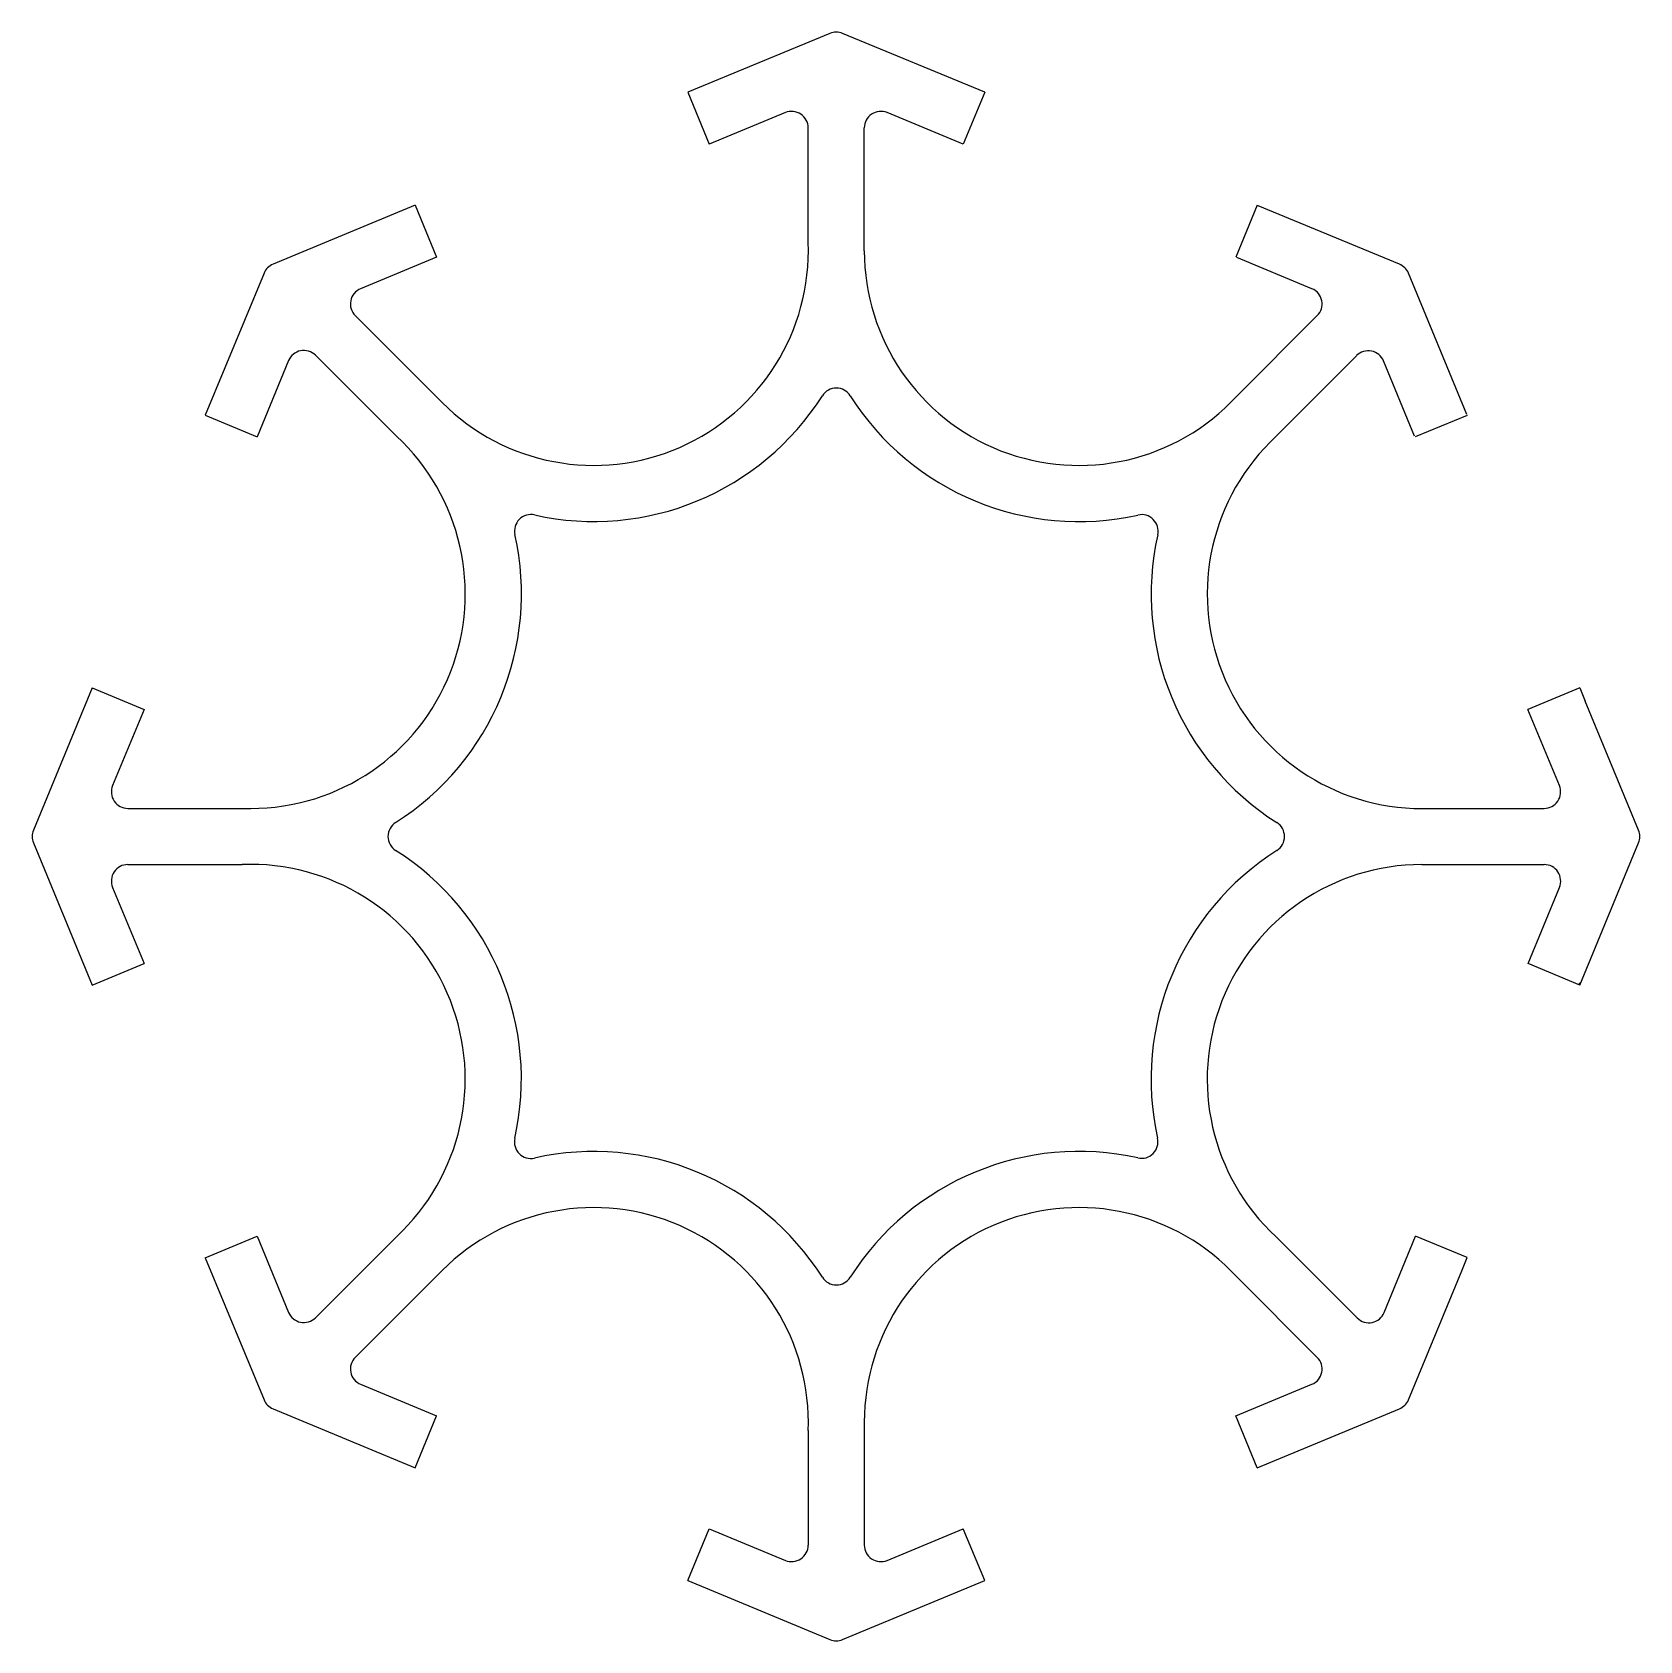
# Model space of a CAD drawing. Extents: x -509.3 to -460.6, y -68.9 to -20.1.
import ezdxf

# ---------------------------------------------------------------- set-up
doc = ezdxf.new("R2010")
doc.units = 0
doc.header["$LTSCALE"] = 1.5
doc.layers.get('0').update_dxf_attribs({"linetype": 'CONTINUOUS'})
doc.layers.add('ANA', color=7, linetype='CONTINUOUS')

msp = doc.modelspace()

# ---------------------------------------------------------------- linework, layer by layer
at = {"color": 0}
msp.add_line((-462.464, -48.983), (-462.384, -48.904), dxfattribs=at)
at = {"layer": 'ANA', "color": 230, "linetype": 'BYBLOCK'}
for p, q in [((-485.141, -20.181), (-489.448, -21.964)), ((-480.452, -21.964), (-484.758, -20.181)), ((-489.448, -21.964), (-488.797, -23.535)), ((-480.452, -21.964), (-481.103, -23.535)), ((-486.491, -22.58), (-488.797, -23.535)), ((-481.103, -23.535), (-483.408, -22.58)), ((-485.8, -26.508), (-485.8, -23.042)), ((-484.1, -26.764), (-484.1, -23.042)), ((-497.705, -25.385), (-502.012, -27.169)), ((-497.705, -25.385), (-497.055, -26.956)), ((-472.194, -25.385), (-472.845, -26.956)), ((-467.888, -27.169), (-472.166, -25.397)), ((-497.055, -26.956), (-499.361, -27.911)), ((-470.539, -27.911), (-472.817, -26.967)), ((-502.282, -27.439), (-504.066, -31.746)), ((-465.848, -31.72), (-467.617, -27.44)), ((-496.891, -31.358), (-499.523, -28.726)), ((-472.828, -31.177), (-470.377, -28.726)), ((-501.541, -30.09), (-502.496, -32.396)), ((-498.274, -32.379), (-500.725, -29.928)), ((-471.806, -32.56), (-469.184, -29.938)), ((-467.427, -32.374), (-468.369, -30.1)), ((-504.066, -31.746), (-502.496, -32.396)), ((-465.836, -31.748), (-467.415, -32.402)), ((-507.487, -40.004), (-509.271, -44.31)), ((-507.487, -40.004), (-505.916, -40.654)), ((-462.424, -40.004), (-463.997, -40.655)), ((-462.424, -40.004), (-462.259, -40.401)), ((-460.644, -44.31), (-462.259, -40.401)), ((-505.916, -40.654), (-506.871, -42.96)), ((-463.043, -42.96), (-463.997, -40.655)), ((-506.409, -43.651), (-502.687, -43.651)), ((-466.956, -43.651), (-463.505, -43.651)), ((-509.271, -44.693), (-507.487, -48.999)), ((-462.424, -48.999), (-460.644, -44.692)), ((-506.409, -45.351), (-502.943, -45.351)), ((-467.212, -45.351), (-463.502, -45.351)), ((-506.871, -46.043), (-505.916, -48.349)), ((-463.993, -48.352), (-463.04, -46.042)), ((-507.487, -48.999), (-505.916, -48.349)), ((-462.424, -48.999), (-463.993, -48.352)), ((-500.725, -59.075), (-498.093, -56.443)), ((-504.066, -57.257), (-502.496, -56.607)), ((-502.496, -56.607), (-501.541, -58.912)), ((-469.167, -59.082), (-471.626, -56.624)), ((-468.351, -58.919), (-467.399, -56.61)), ((-465.836, -57.254), (-467.399, -56.61)), ((-504.066, -57.257), (-502.282, -61.563)), ((-466.001, -57.652), (-465.836, -57.254)), ((-499.523, -60.277), (-496.891, -57.645)), ((-470.377, -60.277), (-472.828, -57.826)), ((-467.617, -61.563), (-466.001, -57.652)), ((-499.361, -61.092), (-497.055, -62.047)), ((-472.845, -62.047), (-470.539, -61.092)), ((-502.012, -61.834), (-497.705, -63.618)), ((-472.194, -63.618), (-467.888, -61.834)), ((-497.705, -63.618), (-497.055, -62.047)), ((-484.1, -62.239), (-484.1, -65.961)), ((-472.194, -63.618), (-472.845, -62.047)), ((-485.8, -62.495), (-485.8, -65.961)), ((-489.448, -67.038), (-488.797, -65.468)), ((-488.797, -65.468), (-486.491, -66.423)), ((-483.408, -66.423), (-481.103, -65.468)), ((-480.452, -67.038), (-481.103, -65.468)), ((-489.448, -67.038), (-485.141, -68.822)), ((-484.758, -68.822), (-480.452, -67.038))]:
    msp.add_line(p, q, dxfattribs=at)
for centre, radius, start, end in [((-484.95, -20.643), 0.5, 67.5, 112.5), ((-486.3, -23.042), 0.5, 0, 112.5), ((-483.6, -23.042), 0.5, 67.5, 180), ((-492.295, -26.762), 6.5, 225, 2.2376), ((-477.6, -26.764), 6.5, 180, 317.2376), ((-501.821, -27.631), 0.5, 112.5, 157.5), ((-468.079, -27.631), 0.5, 22.458, 67.5), ((-499.169, -28.373), 0.5, 112.5, 225), ((-470.73, -28.373), 0.5, 315, 67.5), ((-501.079, -30.282), 0.5, 45, 157.5), ((-468.831, -30.291), 0.5, 22.4963, 135), ((-492.295, -26.762), 8.2, 257.369, 327.615), ((-484.948, -31.422), 0.5, 32.369, 147.615), ((-477.6, -26.764), 8.2, 212.369, 282.615), ((-502.687, -37.151), 6.5, 270, 47.2376), ((-467.21, -37.156), 6.5, 135, 272.2376), ((-494.197, -35.251), 0.5, 77.369, 192.615), ((-475.7, -35.254), 0.5, 347.369, 102.615), ((-502.687, -37.151), 8.2, 302.369, 12.615), ((-467.21, -37.156), 8.2, 167.369, 237.615), ((-506.409, -43.151), 0.5, 157.5, 270), ((-463.505, -43.151), 0.5, 270, 22.4963), ((-508.809, -44.501), 0.5, 157.5, 202.5), ((-498.03, -44.5), 0.5, 122.369, 237.615), ((-471.87, -44.503), 0.5, 302.369, 57.615), ((-461.106, -44.501), 0.5, 337.542, 22.458), ((-502.689, -51.846), 8.2, 347.3465, 57.615), ((-467.212, -51.851), 8.2, 122.369, 192.5925), ((-506.409, -45.851), 0.5, 90, 202.5), ((-502.689, -51.846), 6.5, 315, 92.2376), ((-467.212, -51.851), 6.5, 90, 227.2376), ((-463.502, -45.851), 0.5, 337.5852, 90), ((-494.201, -53.752), 0.5, 167.3465, 282.6535), ((-492.295, -62.241), 8.2, 32.385, 102.6535), ((-477.6, -62.239), 8.2, 77.4075, 147.631), ((-475.703, -53.748), 0.5, 257.4075, 12.5925), ((-492.295, -62.241), 6.5, 357.7624, 135), ((-477.6, -62.239), 6.5, 42.7624, 180), ((-484.948, -57.581), 0.5, 212.385, 327.631), ((-501.079, -58.721), 0.5, 202.5, 315), ((-468.814, -58.728), 0.5, 225, 337.5852), ((-499.169, -60.63), 0.5, 135, 247.5), ((-470.73, -60.63), 0.5, 292.5, 45), ((-501.821, -61.372), 0.5, 202.5, 247.5), ((-468.079, -61.372), 0.5, 292.5, 337.542), ((-486.3, -65.961), 0.5, 247.5, 0), ((-483.6, -65.961), 0.5, 180, 292.5), ((-484.95, -68.36), 0.5, 247.5, 292.5), ((-484.95, -68.36), 0.5, 247.5, 292.5)]:
    msp.add_arc(centre, radius, start, end, dxfattribs=at)

doc.saveas('drawing.dxf')
